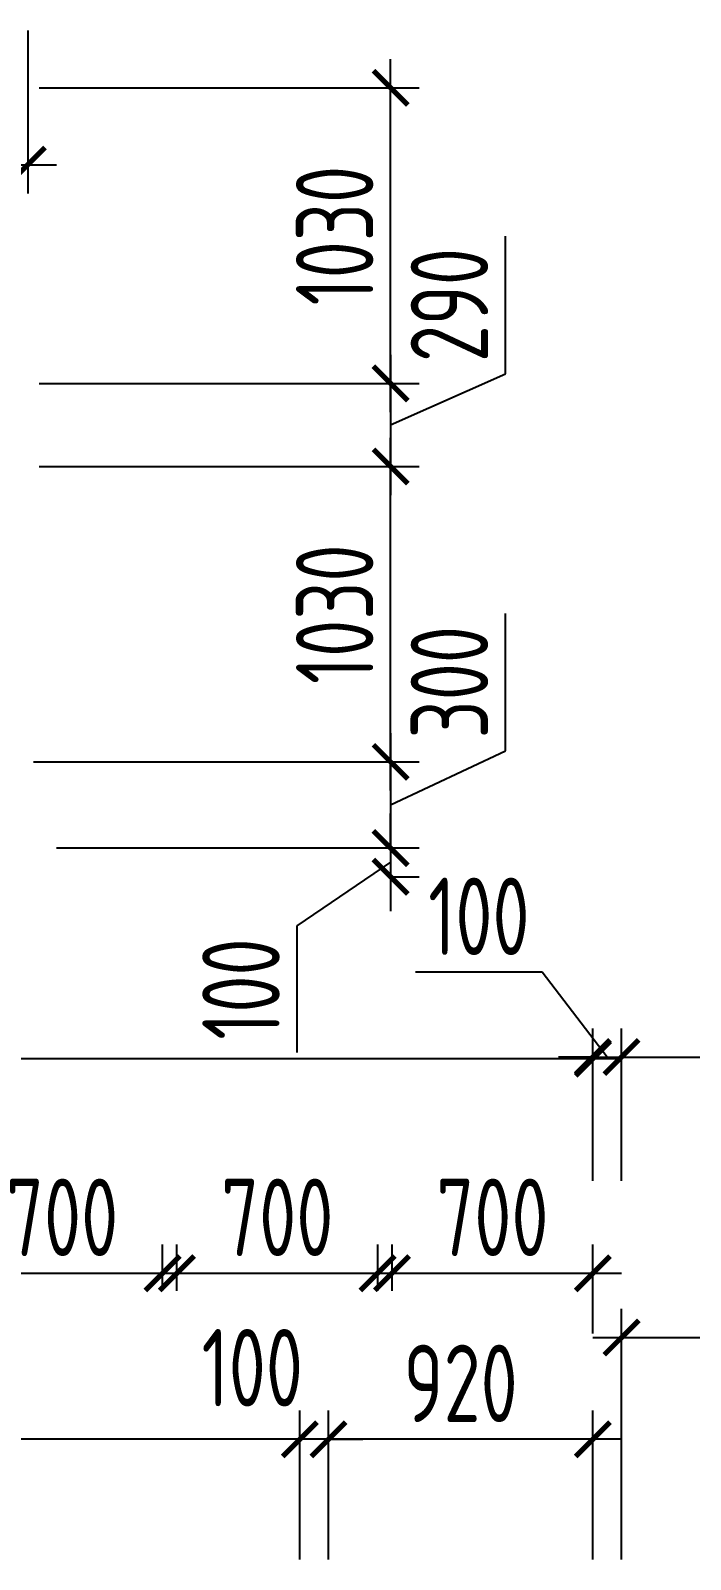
# Model space of a CAD drawing. Header units: millimetres. Extents: x -350007 to 535970, y -888 to 133718.
# Drawn here: x -59186 to -56886, y 122020 to 127351 of the extents above; entities that cross this region are included whole.
import ezdxf

# ---------------------------------------------------------------- set-up
doc = ezdxf.new("R2010")
doc.units = ezdxf.units.MM
doc.layers.add('АР_Размеры нов.', color=15, linetype='Continuous', lineweight=0)
doc.styles.add('ISOCPEUR', font='isocpeur.ttf', dxfattribs={"width": 0.7})
doc.dimstyles.new('R_100', dxfattribs={"dimtxt": 270, "dimasz": 120, "dimexe": 100, "dimexo": 0, "dimgap": 60, "dimtad": 1, "dimdec": 0, "dimrnd": 5, "dimzin": 0, "dimdsep": 46, "dimtxsty": 'ISOCPEUR', "dimblk": 'ARCHTICK', "dimcen": 0, "dimdle": 100, "dimclrd": 256, "dimclre": 256, "dimclrt": 256, "dimadec": 0, "dimazin": 0, "dimtfac": 2, "dimtdec": 0, "dimtofl": 0, "dimtmove": 1, "dimatfit": 3, "dimfxl": 1, "dimtvp": 3, "dimtolj": 1, "dimtzin": 0, "dimarcsym": 0})

# ---------------------------------------------------------------- blocks, each defined once
blk = doc.blocks.new('_ArchTick')
at = {"color": 0, "linetype": 'ByBlock', "const_width": 0.15}
blk.add_lwpolyline([(-0.5, -0.5), (0.5, 0.5)], dxfattribs=at)
blk = doc.blocks.new('*D2700')
at = {"layer": 'АР_Размеры нов.', "lineweight": -2, "ltscale": 100, "transparency": 16777216}
for p, q in [((-57930.7, 124700.7), (-57930.7, 125930.7)), ((-59155.8, 125830.7), (-57830.7, 125830.7)), ((-59175.8, 124800.7), (-57830.7, 124800.7))]:
    blk.add_line(p, q, dxfattribs=at)
at = {"layer": 'АР_Размеры нов.', "lineweight": -2, "ltscale": 100, "transparency": 16777216, "xscale": 120, "yscale": 120, "zscale": 120}
for p, rotation in [((-57930.7, 125830.7), 90), ((-57930.7, 124800.7), 270)]:
    blk.add_blockref('_ArchTick', p, dxfattribs=dict(at, rotation=rotation))
at = {"layer": 'АР_Размеры нов.', "ltscale": 100, "transparency": 16777216, "insert": (-58125.7, 125315.7), "char_height": 270, "attachment_point": 5, "rotation": 90, "style": 'ISOCPEUR'}
blk.add_mtext('\\A1;1030', dxfattribs=at)
blk = doc.blocks.new('*D2701')
at = {"layer": 'АР_Размеры нов.', "lineweight": -2, "ltscale": 100, "transparency": 16777216}
for p, q in [((-57930.7, 126020.7), (-57930.7, 127250.7)), ((-59155.8, 127150.7), (-57830.7, 127150.7)), ((-59155.8, 126120.7), (-57830.7, 126120.7))]:
    blk.add_line(p, q, dxfattribs=at)
at = {"layer": 'АР_Размеры нов.', "lineweight": -2, "ltscale": 100, "transparency": 16777216, "xscale": 120, "yscale": 120, "zscale": 120}
for p, rotation in [((-57930.7, 127150.7), 90), ((-57930.7, 126120.7), 270)]:
    blk.add_blockref('_ArchTick', p, dxfattribs=dict(at, rotation=rotation))
at = {"layer": 'АР_Размеры нов.', "ltscale": 100, "transparency": 16777216, "insert": (-58125.7, 126635.7), "char_height": 270, "attachment_point": 5, "rotation": 90, "style": 'ISOCPEUR'}
blk.add_mtext('\\A1;1030', dxfattribs=at)
blk = doc.blocks.new('*D2972')
at = {"layer": 'АР_Размеры нов.', "lineweight": -2, "ltscale": 100, "transparency": 16777216}
for p, q in [((-57530.7, 124839.2), (-57530.7, 125318.3)), ((-57930.7, 124900.7), (-57930.7, 124400.7)), ((-59095.8, 124800.7), (-57830.7, 124800.7)), ((-57930.7, 124650.7), (-57530.7, 124839.2)), ((-59095.8, 124500.7), (-57830.7, 124500.7))]:
    blk.add_line(p, q, dxfattribs=at)
at = {"layer": 'АР_Размеры нов.', "lineweight": -2, "ltscale": 100, "transparency": 16777216, "xscale": 120, "yscale": 120, "zscale": 120}
for p, rotation in [((-57930.7, 124800.7), 90), ((-57930.7, 124500.7), 270)]:
    blk.add_blockref('_ArchTick', p, dxfattribs=dict(at, rotation=rotation))
at = {"layer": 'АР_Размеры нов.', "ltscale": 100, "transparency": 16777216, "insert": (-57725.7, 125078.7), "char_height": 270, "attachment_point": 5, "rotation": 90, "style": 'ISOCPEUR'}
blk.add_mtext('\\A1;300', dxfattribs=at)
blk = doc.blocks.new('*D2106')
at = {"layer": 'АР_Размеры нов.', "lineweight": -2, "ltscale": 500, "transparency": 16777216}
for p, q in [((-61610.8, 127350.7), (-61610.8, 126783)), ((-59195.8, 127350.7), (-59195.8, 126783)), ((-61710.8, 126883), (-59095.8, 126883))]:
    blk.add_line(p, q, dxfattribs=at)
at = {"layer": 'АР_Размеры нов.', "lineweight": -2, "ltscale": 500, "transparency": 16777216, "xscale": 120, "yscale": 120, "zscale": 120, "rotation": 180}
blk.add_blockref('_ArchTick', (-61610.8, 126883), dxfattribs=at)
at = {"layer": 'АР_Размеры нов.', "lineweight": -2, "ltscale": 500, "transparency": 16777216, "xscale": 120, "yscale": 120, "zscale": 120}
blk.add_blockref('_ArchTick', (-59195.8, 126883), dxfattribs=at)
at = {"layer": 'АР_Размеры нов.', "lineweight": 13, "ltscale": 500, "transparency": 16777216, "insert": (-60403.3, 127078), "char_height": 270, "attachment_point": 5, "style": 'ISOCPEUR'}
blk.add_mtext('\\A1;2415', dxfattribs=at)
blk = doc.blocks.new('*D2109')
at = {"layer": 'АР_Размеры нов.', "lineweight": -2, "ltscale": 500, "transparency": 16777216}
for p, q in [((-57225.8, 123340.3), (-57225.8, 123866.6)), ((-62445.8, 123815.6), (-62445.8, 123666.6)), ((-62545.8, 123766.6), (-57125.8, 123766.6))]:
    blk.add_line(p, q, dxfattribs=at)
at = {"layer": 'АР_Размеры нов.', "lineweight": -2, "ltscale": 500, "transparency": 16777216, "xscale": 120, "yscale": 120, "zscale": 120, "rotation": 180}
blk.add_blockref('_ArchTick', (-62445.8, 123766.6), dxfattribs=at)
at = {"layer": 'АР_Размеры нов.', "lineweight": -2, "ltscale": 500, "transparency": 16777216, "xscale": 120, "yscale": 120, "zscale": 120}
blk.add_blockref('_ArchTick', (-57225.8, 123766.6), dxfattribs=at)
at = {"layer": 'АР_Размеры нов.', "lineweight": 13, "ltscale": 500, "transparency": 16777216, "insert": (-59835.8, 123961.6), "char_height": 270, "attachment_point": 5, "style": 'ISOCPEUR'}
blk.add_mtext('\\A1;5220', dxfattribs=at)
blk = doc.blocks.new('*D2110')
at = {"layer": 'АР_Размеры нов.', "lineweight": -2, "ltscale": 500, "transparency": 16777216}
for p, q in [((-57402.3, 124067.3), (-57843.6, 124067.3)), ((-57175.8, 123771.8), (-57402.3, 124067.3)), ((-57225.8, 123340.3), (-57225.8, 123871.8)), ((-57125.8, 123340.3), (-57125.8, 123871.8)), ((-57225.8, 123771.8), (-57345.8, 123771.8)), ((-57225.8, 123771.8), (-57125.8, 123771.8)), ((-57125.8, 123771.8), (-57005.8, 123771.8))]:
    blk.add_line(p, q, dxfattribs=at)
at = {"layer": 'АР_Размеры нов.', "lineweight": -2, "ltscale": 500, "transparency": 16777216, "xscale": 120, "yscale": 120, "zscale": 120}
blk.add_blockref('_ArchTick', (-57225.8, 123771.8), dxfattribs=at)
at = {"layer": 'АР_Размеры нов.', "lineweight": -2, "ltscale": 500, "transparency": 16777216, "xscale": 120, "yscale": 120, "zscale": 120, "rotation": 180}
blk.add_blockref('_ArchTick', (-57125.8, 123771.8), dxfattribs=at)
at = {"layer": 'АР_Размеры нов.', "lineweight": 13, "ltscale": 500, "transparency": 16777216, "insert": (-57623, 124262.3), "char_height": 270, "attachment_point": 5, "style": 'ISOCPEUR'}
blk.add_mtext('\\A1;100', dxfattribs=at)
blk = doc.blocks.new('*D2111')
at = {"layer": 'АР_Размеры нов.', "lineweight": -2, "ltscale": 500, "transparency": 16777216}
for p, q in [((-57125.8, 123340.3), (-57125.8, 123871.8)), ((-53095.8, 123270.7), (-53095.8, 123871.8)), ((-57225.8, 123771.8), (-52995.8, 123771.8))]:
    blk.add_line(p, q, dxfattribs=at)
at = {"layer": 'АР_Размеры нов.', "lineweight": -2, "ltscale": 500, "transparency": 16777216, "xscale": 120, "yscale": 120, "zscale": 120, "rotation": 180}
blk.add_blockref('_ArchTick', (-57125.8, 123771.8), dxfattribs=at)
at = {"layer": 'АР_Размеры нов.', "lineweight": -2, "ltscale": 500, "transparency": 16777216, "xscale": 120, "yscale": 120, "zscale": 120}
blk.add_blockref('_ArchTick', (-53095.8, 123771.8), dxfattribs=at)
at = {"layer": 'АР_Размеры нов.', "lineweight": 13, "ltscale": 500, "transparency": 16777216, "insert": (-55110.8, 123966.8), "char_height": 270, "attachment_point": 5, "style": 'ISOCPEUR'}
blk.add_mtext('\\A1;4030', dxfattribs=at)
blk = doc.blocks.new('*D2271')
at = {"layer": 'АР_Размеры нов.', "lineweight": -2, "ltscale": 500, "transparency": 16777216}
for p, q in [((-57530.7, 126154.2), (-57530.7, 126633.3)), ((-57930.7, 126220.7), (-57930.7, 125730.7)), ((-59155.8, 126120.7), (-57830.7, 126120.7)), ((-57930.7, 125975.7), (-57530.7, 126154.2)), ((-59095.8, 125830.7), (-57830.7, 125830.7))]:
    blk.add_line(p, q, dxfattribs=at)
at = {"layer": 'АР_Размеры нов.', "lineweight": -2, "ltscale": 500, "transparency": 16777216, "xscale": 120, "yscale": 120, "zscale": 120}
for p, rotation in [((-57930.7, 126120.7), 90), ((-57930.7, 125830.7), 270)]:
    blk.add_blockref('_ArchTick', p, dxfattribs=dict(at, rotation=rotation))
at = {"layer": 'АР_Размеры нов.', "lineweight": 13, "ltscale": 500, "transparency": 16777216, "insert": (-57725.7, 126393.7), "char_height": 270, "attachment_point": 5, "rotation": 90, "style": 'ISOCPEUR'}
blk.add_mtext('\\A1;290', dxfattribs=at)
blk = doc.blocks.new('*D2272')
at = {"layer": 'АР_Размеры нов.', "lineweight": -2, "ltscale": 500, "transparency": 16777216}
for p, q in [((-57930.7, 124500.7), (-57930.7, 124620.7)), ((-59095.8, 124500.7), (-57830.7, 124500.7)), ((-57930.7, 124500.7), (-57930.7, 124400.7)), ((-57930.7, 124450.7), (-58257.3, 124229.4)), ((-57938.6, 124400.7), (-57830.7, 124400.7)), ((-57930.7, 124400.7), (-57930.7, 124280.7)), ((-58257.3, 124229.4), (-58257.3, 123788.1))]:
    blk.add_line(p, q, dxfattribs=at)
at = {"layer": 'АР_Размеры нов.', "lineweight": -2, "ltscale": 500, "transparency": 16777216, "xscale": 120, "yscale": 120, "zscale": 120}
for p, rotation in [((-57930.7, 124500.7), 270), ((-57930.7, 124400.7), 90)]:
    blk.add_blockref('_ArchTick', p, dxfattribs=dict(at, rotation=rotation))
at = {"layer": 'АР_Размеры нов.', "lineweight": 13, "ltscale": 500, "transparency": 16777216, "insert": (-58452.3, 124008.8), "char_height": 270, "attachment_point": 5, "rotation": 90, "style": 'ISOCPEUR'}
blk.add_mtext('\\A1;100', dxfattribs=at)
blk = doc.blocks.new('*D2277')
at = {"layer": 'АР_Размеры нов.', "lineweight": -2, "ltscale": 500, "transparency": 16777216}
for p, q in [((-59425.8, 123193.4), (-59425.8, 122917.9)), ((-58725.8, 122956.9), (-58725.8, 123117.9)), ((-59525.8, 123017.9), (-58625.8, 123017.9))]:
    blk.add_line(p, q, dxfattribs=at)
at = {"layer": 'АР_Размеры нов.', "lineweight": -2, "ltscale": 500, "transparency": 16777216, "xscale": 120, "yscale": 120, "zscale": 120, "rotation": 180}
blk.add_blockref('_ArchTick', (-59425.8, 123017.9), dxfattribs=at)
at = {"layer": 'АР_Размеры нов.', "lineweight": -2, "ltscale": 500, "transparency": 16777216, "xscale": 120, "yscale": 120, "zscale": 120}
blk.add_blockref('_ArchTick', (-58725.8, 123017.9), dxfattribs=at)
at = {"layer": 'АР_Размеры нов.', "lineweight": 13, "ltscale": 500, "transparency": 16777216, "insert": (-59075.8, 123212.9), "char_height": 270, "attachment_point": 5, "style": 'ISOCPEUR'}
blk.add_mtext('\\A1;700', dxfattribs=at)
blk = doc.blocks.new('*D2278')
at = {"layer": 'АР_Размеры нов.', "lineweight": -2, "ltscale": 500, "transparency": 16777216}
for p, q in [((-58675.8, 122956.9), (-58675.8, 123117.9)), ((-57975.8, 122956.9), (-57975.8, 123117.9)), ((-58775.8, 123017.9), (-57875.8, 123017.9))]:
    blk.add_line(p, q, dxfattribs=at)
at = {"layer": 'АР_Размеры нов.', "lineweight": -2, "ltscale": 500, "transparency": 16777216, "xscale": 120, "yscale": 120, "zscale": 120, "rotation": 180}
blk.add_blockref('_ArchTick', (-58675.8, 123017.9), dxfattribs=at)
at = {"layer": 'АР_Размеры нов.', "lineweight": -2, "ltscale": 500, "transparency": 16777216, "xscale": 120, "yscale": 120, "zscale": 120}
blk.add_blockref('_ArchTick', (-57975.8, 123017.9), dxfattribs=at)
at = {"layer": 'АР_Размеры нов.', "lineweight": 13, "ltscale": 500, "transparency": 16777216, "insert": (-58325.8, 123212.9), "char_height": 270, "attachment_point": 5, "style": 'ISOCPEUR'}
blk.add_mtext('\\A1;700', dxfattribs=at)
blk = doc.blocks.new('*D2279')
at = {"layer": 'АР_Размеры нов.', "lineweight": -2, "ltscale": 500, "transparency": 16777216}
for p, q in [((-57925.8, 122956.9), (-57925.8, 123117.9)), ((-57225.8, 122808.3), (-57225.8, 123117.9)), ((-58025.8, 123017.9), (-57125.8, 123017.9))]:
    blk.add_line(p, q, dxfattribs=at)
at = {"layer": 'АР_Размеры нов.', "lineweight": -2, "ltscale": 500, "transparency": 16777216, "xscale": 120, "yscale": 120, "zscale": 120, "rotation": 180}
blk.add_blockref('_ArchTick', (-57925.8, 123017.9), dxfattribs=at)
at = {"layer": 'АР_Размеры нов.', "lineweight": -2, "ltscale": 500, "transparency": 16777216, "xscale": 120, "yscale": 120, "zscale": 120}
blk.add_blockref('_ArchTick', (-57225.8, 123017.9), dxfattribs=at)
at = {"layer": 'АР_Размеры нов.', "lineweight": 13, "ltscale": 500, "transparency": 16777216, "insert": (-57575.8, 123212.9), "char_height": 270, "attachment_point": 5, "style": 'ISOCPEUR'}
blk.add_mtext('\\A1;700', dxfattribs=at)
blk = doc.blocks.new('*D2525')
at = {"layer": 'АР_Размеры нов.', "lineweight": -2, "ltscale": 500, "transparency": 16777216}
for p, q in [((-58147.3, 122020.3), (-58147.3, 122539)), ((-57225.8, 122020.3), (-57225.8, 122539)), ((-57125.8, 122439), (-58247.3, 122439))]:
    blk.add_line(p, q, dxfattribs=at)
at = {"layer": 'АР_Размеры нов.', "lineweight": -2, "ltscale": 500, "transparency": 16777216, "xscale": 120, "yscale": 120, "zscale": 120, "rotation": 180}
blk.add_blockref('_ArchTick', (-58147.3, 122439), dxfattribs=at)
at = {"layer": 'АР_Размеры нов.', "lineweight": -2, "ltscale": 500, "transparency": 16777216, "xscale": 120, "yscale": 120, "zscale": 120}
blk.add_blockref('_ArchTick', (-57225.8, 122439), dxfattribs=at)
at = {"layer": 'АР_Размеры нов.', "lineweight": 13, "ltscale": 500, "transparency": 16777216, "insert": (-57686.5, 122634), "char_height": 270, "attachment_point": 5, "style": 'ISOCPEUR'}
blk.add_mtext('\\A1;920', dxfattribs=at)
blk = doc.blocks.new('*D2526')
at = {"layer": 'АР_Размеры нов.', "lineweight": -2, "ltscale": 500, "transparency": 16777216}
for p, q in [((-58247.3, 122020.3), (-58247.3, 122539)), ((-58147.3, 122020.3), (-58147.3, 122539)), ((-58247.3, 122439), (-58367.3, 122439)), ((-58147.3, 122439), (-58027.3, 122439))]:
    blk.add_line(p, q, dxfattribs=at)
at = {"layer": 'АР_Размеры нов.', "lineweight": -2, "ltscale": 500, "transparency": 16777216, "xscale": 120, "yscale": 120, "zscale": 120}
blk.add_blockref('_ArchTick', (-58247.3, 122439), dxfattribs=at)
at = {"layer": 'АР_Размеры нов.', "lineweight": -2, "ltscale": 500, "transparency": 16777216, "xscale": 120, "yscale": 120, "zscale": 120, "rotation": 180}
blk.add_blockref('_ArchTick', (-58147.3, 122439), dxfattribs=at)
at = {"layer": 'АР_Размеры нов.', "lineweight": 13, "ltscale": 500, "transparency": 16777216, "insert": (-58413, 122688.6), "char_height": 270, "attachment_point": 5, "style": 'ISOCPEUR'}
blk.add_mtext('\\A1;100', dxfattribs=at)
blk = doc.blocks.new('*D2527')
at = {"layer": 'АР_Размеры нов.', "lineweight": -2, "ltscale": 500, "transparency": 16777216}
for p, q in [((-60945.8, 122020.3), (-60945.8, 122539)), ((-58247.3, 122020.3), (-58247.3, 122539)), ((-58147.3, 122439), (-61045.8, 122439))]:
    blk.add_line(p, q, dxfattribs=at)
at = {"layer": 'АР_Размеры нов.', "lineweight": -2, "ltscale": 500, "transparency": 16777216, "xscale": 120, "yscale": 120, "zscale": 120, "rotation": 180}
blk.add_blockref('_ArchTick', (-60945.8, 122439), dxfattribs=at)
at = {"layer": 'АР_Размеры нов.', "lineweight": -2, "ltscale": 500, "transparency": 16777216, "xscale": 120, "yscale": 120, "zscale": 120}
blk.add_blockref('_ArchTick', (-58247.3, 122439), dxfattribs=at)
at = {"layer": 'АР_Размеры нов.', "lineweight": 13, "ltscale": 500, "transparency": 16777216, "insert": (-59596.5, 122634), "char_height": 270, "attachment_point": 5, "style": 'ISOCPEUR'}
blk.add_mtext('\\A1;2700', dxfattribs=at)
blk = doc.blocks.new('*D2529')
at = {"layer": 'АР_Размеры нов.', "lineweight": -2, "ltscale": 500, "transparency": 16777216}
for p, q in [((-57125.8, 122020.3), (-57125.8, 122894)), ((-55146.9, 122020.2), (-55146.9, 122894)), ((-57225.8, 122794), (-55046.9, 122794))]:
    blk.add_line(p, q, dxfattribs=at)
at = {"layer": 'АР_Размеры нов.', "lineweight": -2, "ltscale": 500, "transparency": 16777216, "xscale": 120, "yscale": 120, "zscale": 120, "rotation": 180}
blk.add_blockref('_ArchTick', (-57125.8, 122794), dxfattribs=at)
at = {"layer": 'АР_Размеры нов.', "lineweight": -2, "ltscale": 500, "transparency": 16777216, "xscale": 120, "yscale": 120, "zscale": 120}
blk.add_blockref('_ArchTick', (-55146.9, 122794), dxfattribs=at)
at = {"layer": 'АР_Размеры нов.', "lineweight": 13, "ltscale": 500, "transparency": 16777216, "insert": (-56136.4, 122989), "char_height": 270, "attachment_point": 5, "style": 'ISOCPEUR'}
blk.add_mtext('\\A1;1980', dxfattribs=at)

msp = doc.modelspace()

# ---------------------------------------------------------------- dimensions: what is measured, and where the dimension line sits
at = {"layer": 'АР_Размеры нов.', "lineweight": 13, "ltscale": 500}
for base, p1, p2, picture, middle in [((-59195.8, 126883), (-61610.8, 127350.7), (-59195.8, 127350.7), '*D2106', (-60403.3, 127078)), ((-57225.8, 123766.6), (-62445.8, 123815.6), (-57225.8, 123340.3), '*D2109', (-59835.8, 123961.6)), ((-53095.8, 123771.8), (-57125.8, 123340.3), (-53095.8, 123270.7), '*D2111', (-55110.8, 123966.8)), ((-58725.8, 123017.9), (-59425.8, 123193.4), (-58725.8, 122956.9), '*D2277', (-59075.8, 123212.9)), ((-57975.8, 123017.9), (-58675.8, 122956.9), (-57975.8, 122956.9), '*D2278', (-58325.8, 123212.9)), ((-57225.8, 123017.9), (-57925.8, 122956.9), (-57225.8, 122808.3), '*D2279', (-57575.8, 123212.9)), ((-55146.9, 122794), (-57125.8, 122020.3), (-55146.9, 122020.2), '*D2529', (-56136.4, 122989)), ((-60945.7638, 122439.0497), (-58247.2547, 122020.3171), (-60945.7638, 122020.3155), '*D2527', (-59596.5092, 122634.0497)), ((-58147.2547, 122439.0497), (-57225.7716, 122020.3171), (-58147.2547, 122020.3157), '*D2525', (-57686.5132, 122634.0497))]:
    dim = msp.add_linear_dim(base=base, p1=p1, p2=p2, dimstyle='R_100', override={"dimpost": '\\X'}, dxfattribs=at)
    dim.commit()
    dim.dimension.update_dxf_attribs({"geometry": picture, "text_midpoint": middle})
at = {"layer": 'АР_Размеры нов.', "ltscale": 100}
for base, p1, p2, picture, middle in [((-57930.7, 127150.7), (-59155.8, 126120.7), (-59155.8, 127150.7), '*D2701', (-58125.7, 126635.7)), ((-57930.7, 125830.7), (-59175.8, 124800.7), (-59155.8, 125830.7), '*D2700', (-58125.7, 125315.7))]:
    dim = msp.add_linear_dim(base=base, p1=p1, p2=p2, angle=90, dimstyle='R_100', override={"dimpost": '\\X', "dimfxl": 2.5, "dimarcsym": 2}, dxfattribs=at)
    dim.commit()
    dim.dimension.update_dxf_attribs({"geometry": picture, "text_midpoint": middle})
at = {"layer": 'АР_Размеры нов.', "lineweight": 13, "ltscale": 500}
for base, p1, p2, picture, middle in [((-57930.7, 125830.7), (-59155.8, 126120.7), (-59095.8, 125830.7), '*D2271', (-57530.7, 126214.2)), ((-57930.7, 124400.7), (-59095.8, 124500.7), (-57938.6, 124400.7), '*D2272', (-58257.3, 124169.4))]:
    dim = msp.add_linear_dim(base=base, p1=p1, p2=p2, angle=90, dimstyle='R_100', override={"dimpost": '\\X', "dimfxl": 2.5, "dimarcsym": 2}, dxfattribs=at)
    dim.commit()
    dim.dimension.update_dxf_attribs({"geometry": picture, "text_midpoint": middle, "dimtype": 160})
at = {"layer": 'АР_Размеры нов.', "ltscale": 100}
dim = msp.add_linear_dim(base=(-57930.7, 124500.7), p1=(-59095.8, 124800.7), p2=(-59095.8, 124500.7), angle=90, dimstyle='R_100', override={"dimpost": '\\X', "dimfxl": 2.5, "dimarcsym": 2}, dxfattribs=at)
dim.commit()
dim.dimension.update_dxf_attribs({"geometry": '*D2972', "text_midpoint": (-57530.7, 124899.2), "dimtype": 160})
at = {"layer": 'АР_Размеры нов.', "lineweight": 13, "ltscale": 500}
for base, p1, p2, picture, middle in [((-57125.8, 123771.8), (-57225.8, 123340.3), (-57125.8, 123340.3), '*D2110', (-57462.3, 124067.3)), ((-58247.3, 122439), (-58147.3, 122020.3), (-58247.3, 122020.3), '*D2526', (-58413, 122493.6))]:
    dim = msp.add_linear_dim(base=base, p1=p1, p2=p2, dimstyle='R_100', override={"dimpost": '\\X'}, dxfattribs=at)
    dim.commit()
    dim.dimension.update_dxf_attribs({"geometry": picture, "text_midpoint": middle, "dimtype": 160})

doc.saveas('drawing.dxf')
